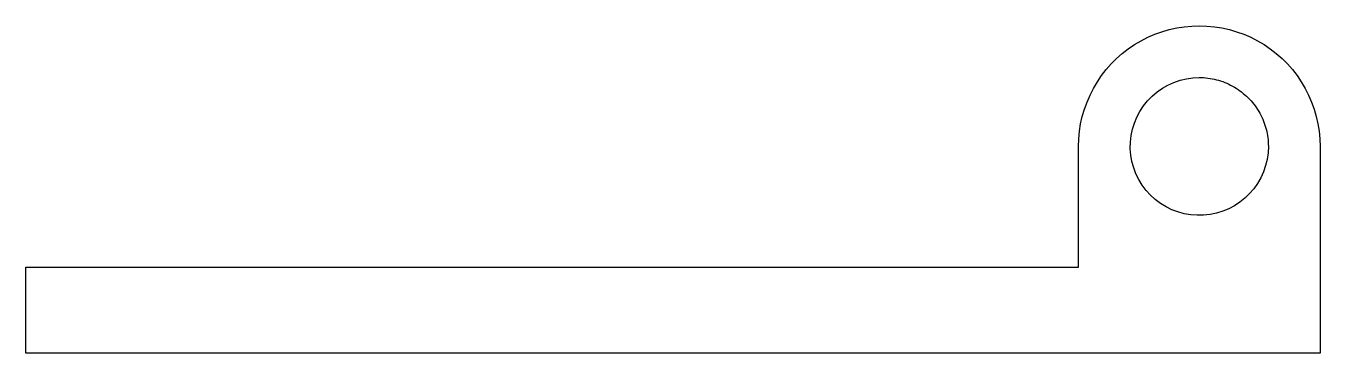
# Model space of a CAD drawing. Header units: metres. Extents: x -50 to 25, y 0 to 19.
import ezdxf

# ---------------------------------------------------------------- set-up
doc = ezdxf.new("R2010")
doc.units = ezdxf.units.M

msp = doc.modelspace()

# ---------------------------------------------------------------- linework, layer by layer
for points in [[(11, 12), (11.014, 12.44), (11.055, 12.877), (11.124, 13.312), (11.22, 13.741), (11.343, 14.163), (11.492, 14.577), (11.666, 14.98), (11.866, 15.372), (12.09, 15.751), (12.337, 16.114), (12.606, 16.462), (12.897, 16.792), (13.208, 17.103), (13.538, 17.394), (13.886, 17.663), (14.249, 17.91), (14.628, 18.134), (15.02, 18.334), (15.423, 18.508), (15.837, 18.657), (16.259, 18.78), (16.688, 18.876), (17.123, 18.945), (17.56, 18.986), (18, 19), (18.44, 18.986), (18.877, 18.945), (19.312, 18.876), (19.741, 18.78), (20.163, 18.657), (20.577, 18.508), (20.98, 18.334), (21.372, 18.134), (21.751, 17.91), (22.114, 17.663), (22.462, 17.394), (22.792, 17.103), (23.103, 16.792), (23.394, 16.462), (23.663, 16.114), (23.91, 15.751), (24.134, 15.372), (24.334, 14.98), (24.508, 14.577), (24.657, 14.163), (24.78, 13.741), (24.876, 13.312), (24.945, 12.877), (24.986, 12.44), (25, 12)], [(22, 12), (21.982, 11.624), (21.929, 11.25), (21.841, 10.884), (21.719, 10.528), (21.564, 10.184), (21.377, 9.857), (21.161, 9.548), (20.916, 9.262), (20.645, 9), (20.351, 8.764), (20.036, 8.557), (19.703, 8.381), (19.355, 8.236), (18.995, 8.126), (18.626, 8.049), (18.251, 8.008), (17.874, 8.002), (17.499, 8.032), (17.127, 8.096), (16.764, 8.196), (16.411, 8.329), (16.073, 8.495), (15.752, 8.692), (15.45, 8.918), (15.172, 9.172), (14.918, 9.45), (14.692, 9.752), (14.495, 10.073), (14.329, 10.411), (14.196, 10.764), (14.096, 11.127), (14.032, 11.499), (14.002, 11.874), (14.008, 12.251), (14.049, 12.626), (14.126, 12.995), (14.236, 13.355), (14.381, 13.703), (14.557, 14.036), (14.764, 14.351), (15, 14.645), (15.262, 14.916), (15.548, 15.161), (15.857, 15.377), (16.184, 15.564), (16.528, 15.719), (16.884, 15.841), (17.25, 15.929), (17.624, 15.982), (18, 16)], [(18, 16), (18.126, 15.998), (18.251, 15.992), (18.376, 15.982), (18.501, 15.968), (18.626, 15.951), (18.75, 15.929), (18.873, 15.904), (18.995, 15.874), (19.116, 15.841), (19.236, 15.804), (19.355, 15.764), (19.472, 15.719), (19.589, 15.671), (19.703, 15.619), (19.816, 15.564), (19.927, 15.505), (20.036, 15.443), (20.143, 15.377), (20.248, 15.308), (20.351, 15.236), (20.452, 15.161), (20.55, 15.082), (20.645, 15), (20.738, 14.916), (20.828, 14.828), (20.916, 14.738), (21, 14.645), (21.082, 14.55), (21.161, 14.452), (21.236, 14.351), (21.308, 14.248), (21.377, 14.143), (21.443, 14.036), (21.505, 13.927), (21.564, 13.816), (21.619, 13.703), (21.671, 13.589), (21.719, 13.472), (21.764, 13.355), (21.804, 13.236), (21.841, 13.116), (21.874, 12.995), (21.904, 12.873), (21.929, 12.75), (21.951, 12.626), (21.968, 12.501), (21.982, 12.376), (21.992, 12.251), (21.998, 12.126), (22, 12)], [(11, 5), (11, 5.14), (11, 5.28), (11, 5.42), (11, 5.56), (11, 5.7), (11, 5.84), (11, 5.98), (11, 6.12), (11, 6.26), (11, 6.4), (11, 6.54), (11, 6.68), (11, 6.82), (11, 6.96), (11, 7.1), (11, 7.24), (11, 7.38), (11, 7.52), (11, 7.66), (11, 7.8), (11, 7.94), (11, 8.08), (11, 8.22), (11, 8.36), (11, 8.5), (11, 8.64), (11, 8.78), (11, 8.92), (11, 9.06), (11, 9.2), (11, 9.34), (11, 9.48), (11, 9.62), (11, 9.76), (11, 9.9), (11, 10.04), (11, 10.18), (11, 10.32), (11, 10.46), (11, 10.6), (11, 10.74), (11, 10.88), (11, 11.02), (11, 11.16), (11, 11.3), (11, 11.44), (11, 11.58), (11, 11.72), (11, 11.86), (11, 12)], [(11, 5), (11, 5.14), (11, 5.28), (11, 5.42), (11, 5.56), (11, 5.7), (11, 5.84), (11, 5.98), (11, 6.12), (11, 6.26), (11, 6.4), (11, 6.54), (11, 6.68), (11, 6.82), (11, 6.96), (11, 7.1), (11, 7.24), (11, 7.38), (11, 7.52), (11, 7.66), (11, 7.8), (11, 7.94), (11, 8.08), (11, 8.22), (11, 8.36), (11, 8.5), (11, 8.64), (11, 8.78), (11, 8.92), (11, 9.06), (11, 9.2), (11, 9.34), (11, 9.48), (11, 9.62), (11, 9.76), (11, 9.9), (11, 10.04), (11, 10.18), (11, 10.32), (11, 10.46), (11, 10.6), (11, 10.74), (11, 10.88), (11, 11.02), (11, 11.16), (11, 11.3), (11, 11.44), (11, 11.58), (11, 11.72), (11, 11.86), (11, 12)], [(25, 12), (25, 11.76), (25, 11.52), (25, 11.28), (25, 11.04), (25, 10.8), (25, 10.56), (25, 10.32), (25, 10.08), (25, 9.84), (25, 9.6), (25, 9.36), (25, 9.12), (25, 8.88), (25, 8.64), (25, 8.4), (25, 8.16), (25, 7.92), (25, 7.68), (25, 7.44), (25, 7.2), (25, 6.96), (25, 6.72), (25, 6.48), (25, 6.24), (25, 6), (25, 5.76), (25, 5.52), (25, 5.28), (25, 5.04), (25, 4.8), (25, 4.56), (25, 4.32), (25, 4.08), (25, 3.84), (25, 3.6), (25, 3.36), (25, 3.12), (25, 2.88), (25, 2.64), (25, 2.4), (25, 2.16), (25, 1.92), (25, 1.68), (25, 1.44), (25, 1.2), (25, 0.96), (25, 0.72), (25, 0.48), (25, 0.24), (25, 0)], [(-50, 0), (-50, 0.1), (-50, 0.2), (-50, 0.3), (-50, 0.4), (-50, 0.5), (-50, 0.6), (-50, 0.7), (-50, 0.8), (-50, 0.9), (-50, 1), (-50, 1.1), (-50, 1.2), (-50, 1.3), (-50, 1.4), (-50, 1.5), (-50, 1.6), (-50, 1.7), (-50, 1.8), (-50, 1.9), (-50, 2), (-50, 2.1), (-50, 2.2), (-50, 2.3), (-50, 2.4), (-50, 2.5), (-50, 2.6), (-50, 2.7), (-50, 2.8), (-50, 2.9), (-50, 3), (-50, 3.1), (-50, 3.2), (-50, 3.3), (-50, 3.4), (-50, 3.5), (-50, 3.6), (-50, 3.7), (-50, 3.8), (-50, 3.9), (-50, 4), (-50, 4.1), (-50, 4.2), (-50, 4.3), (-50, 4.4), (-50, 4.5), (-50, 4.6), (-50, 4.7), (-50, 4.8), (-50, 4.9), (-50, 5)], [(-50, 5), (-48.78, 5), (-47.56, 5), (-46.34, 5), (-45.12, 5), (-43.9, 5), (-42.68, 5), (-41.46, 5), (-40.24, 5), (-39.02, 5), (-37.8, 5), (-36.58, 5), (-35.36, 5), (-34.14, 5), (-32.92, 5), (-31.7, 5), (-30.48, 5), (-29.26, 5), (-28.04, 5), (-26.82, 5), (-25.6, 5), (-24.38, 5), (-23.16, 5), (-21.94, 5), (-20.72, 5), (-19.5, 5), (-18.28, 5), (-17.06, 5), (-15.84, 5), (-14.62, 5), (-13.4, 5), (-12.18, 5), (-10.96, 5), (-9.74, 5), (-8.52, 5), (-7.3, 5), (-6.08, 5), (-4.86, 5), (-3.64, 5), (-2.42, 5), (-1.2, 5), (0.02, 5), (1.24, 5), (2.46, 5), (3.68, 5), (4.9, 5), (6.12, 5), (7.34, 5), (8.56, 5), (9.78, 5), (11, 5)], [(-20, 5), (-19.38, 5), (-18.76, 5), (-18.14, 5), (-17.52, 5), (-16.9, 5), (-16.28, 5), (-15.66, 5), (-15.04, 5), (-14.42, 5), (-13.8, 5), (-13.18, 5), (-12.56, 5), (-11.94, 5), (-11.32, 5), (-10.7, 5), (-10.08, 5), (-9.46, 5), (-8.84, 5), (-8.22, 5), (-7.6, 5), (-6.98, 5), (-6.36, 5), (-5.74, 5), (-5.12, 5), (-4.5, 5), (-3.88, 5), (-3.26, 5), (-2.64, 5), (-2.02, 5), (-1.4, 5), (-0.78, 5), (-0.16, 5), (0.46, 5), (1.08, 5), (1.7, 5), (2.32, 5), (2.94, 5), (3.56, 5), (4.18, 5), (4.8, 5), (5.42, 5), (6.04, 5), (6.66, 5), (7.28, 5), (7.9, 5), (8.52, 5), (9.14, 5), (9.76, 5), (10.38, 5), (11, 5)], [(25, 0), (23.5, 0), (22, 0), (20.5, 0), (19, 0), (17.5, 0), (16, 0), (14.5, 0), (13, 0), (11.5, 0), (10, 0), (8.5, 0), (7, 0), (5.5, 0), (4, 0), (2.5, 0), (1, 0), (-0.5, 0), (-2, 0), (-3.5, 0), (-5, 0), (-6.5, 0), (-8, 0), (-9.5, 0), (-11, 0), (-12.5, 0), (-14, 0), (-15.5, 0), (-17, 0), (-18.5, 0), (-20, 0), (-21.5, 0), (-23, 0), (-24.5, 0), (-26, 0), (-27.5, 0), (-29, 0), (-30.5, 0), (-32, 0), (-33.5, 0), (-35, 0), (-36.5, 0), (-38, 0), (-39.5, 0), (-41, 0), (-42.5, 0), (-44, 0), (-45.5, 0), (-47, 0), (-48.5, 0), (-50, 0)]]:
    msp.add_lwpolyline(points)

doc.saveas('drawing.dxf')
